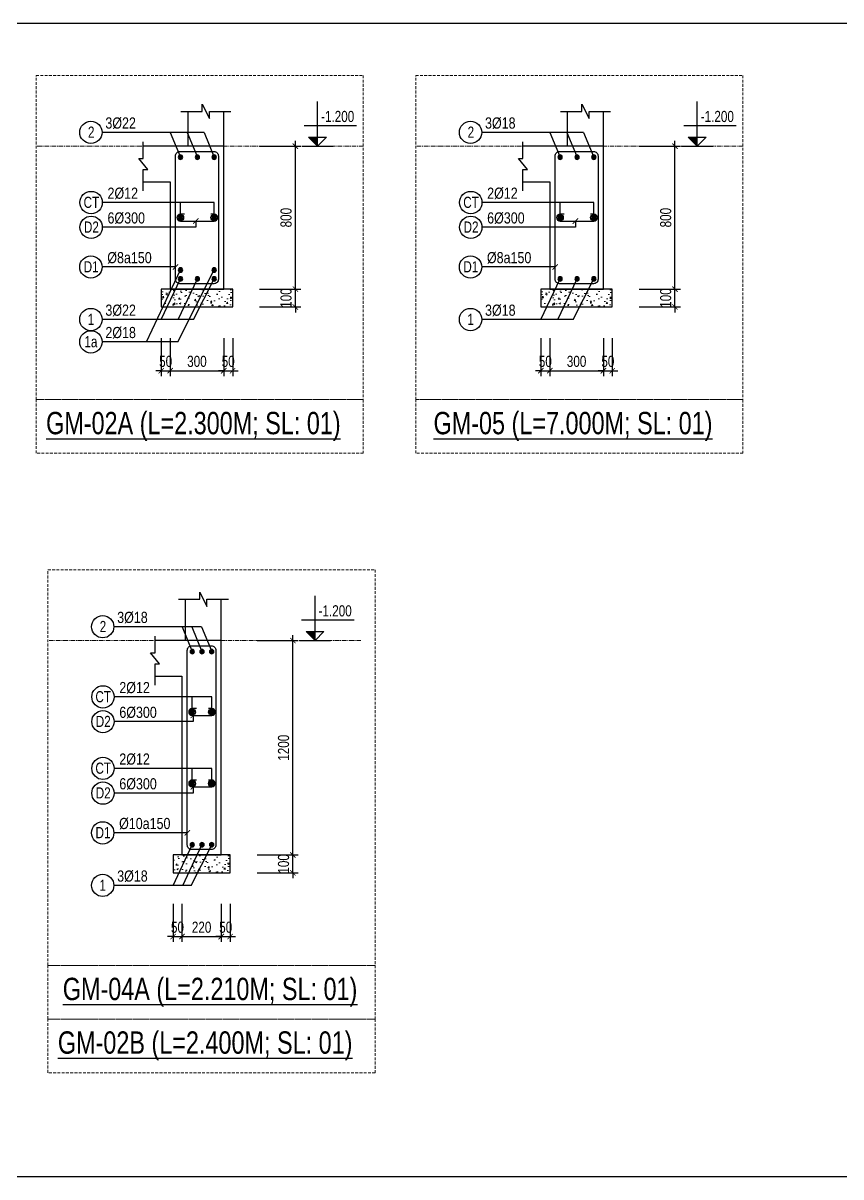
# Model space of a CAD drawing. Extents: x -165145 to 691808, y -202842 to 311040.
# Drawn here: x 308742 to 313319, y 62514 to 68972 of the extents above; entities that cross this region are included whole.
import ezdxf
from ezdxf.enums import TextEntityAlignment as Align

# ---------------------------------------------------------------- set-up
doc = ezdxf.new("R2010")
doc.units = 0
doc.header["$LTSCALE"] = 10
doc.header["$MEASUREMENT"] = 0
doc.linetypes.add('CENTER', pattern=[2, 1.25, -0.25, 0.25, -0.25])
doc.linetypes.add('HIDDEN', pattern=[2.3807, 1.587, -0.7937])
doc.layers.get('0').update_dxf_attribs({"linetype": 'CONTINUOUS'})
doc.layers.get('Defpoints').update_dxf_attribs({"color": 5, "linetype": 'CONTINUOUS'})
for name, color, linetype in [('GE_KC_BORDER', 7, 'CONTINUOUS'), ('GE_KC_CHI', 1, 'CONTINUOUS'), ('GE_KC_SNODE', 6, 'CONTINUOUS'), ('GE_KC_STEEL', 6, 'CONTINUOUS'), ('GE_KC_TEXT_BIG', 4, 'CONTINUOUS'), ('KCS_CHI', 1, 'CONTINUOUS'), ('KCS_HATCH', 201, 'CONTINUOUS')]:
    doc.layers.add(name, color=color, linetype=linetype)
for name, color, linetype, lineweight in [('GE_KC_DIM', 1, 'CONTINUOUS', 20), ('GE_KC_HATCH', 250, 'CONTINUOUS', 20), ('GE_KC_NETKHUAT', 9, 'HIDDEN', 20), ('GE_KC_TEXT', 4, 'CONTINUOUS', 20), ('GE_KC_TRUC', 5, 'CENTER', 20)]:
    doc.layers.add(name, color=color, linetype=linetype, lineweight=lineweight)
doc.styles.add('GE_KC-Arial', font='arial.ttf', dxfattribs={"width": 0.75})
doc.styles.add('GE_KC_BIGTEXT', font='arial.ttf', dxfattribs={"width": 0.75})
doc.styles.add('GE_KC_TEXT', font='arial.ttf', dxfattribs={"width": 0.8})
doc.dimstyles.new('GE_KC_DIM25', dxfattribs={"dimscale": 25, "dimtxt": 2.5, "dimasz": 1.2, "dimexe": 1.2, "dimexo": 0, "dimgap": 0.8, "dimtad": 1, "dimdec": 0, "dimzin": 1, "dimdsep": 46, "dimtxsty": 'GE_KC-Arial', "dimblk": 'ARCHTICK', "dimcen": 1.2, "dimdle": 1.2, "dimclrd": 1, "dimclre": 1, "dimclrt": 4, "dimadec": 0, "dimazin": 0, "dimtfac": 1, "dimtdec": 0, "dimtix": 1, "dimtmove": 2, "dimatfit": 3, "dimfxl": 0.15, "dimtvp": 0.833333, "dimtolj": 1, "dimtzin": 0, "dimarcsym": 0})
doc.dimstyles.new('GE_KC_DIM30', dxfattribs={"dimscale": 30, "dimtxt": 2, "dimasz": 1.2, "dimexe": 1.2, "dimexo": 0, "dimgap": 0.8, "dimtad": 1, "dimdec": 0, "dimzin": 1, "dimdsep": 46, "dimtxsty": 'GE_KC-Arial', "dimblk": 'ARCHTICK', "dimcen": 1.2, "dimdle": 1.2, "dimclrd": 1, "dimclre": 1, "dimclrt": 4, "dimadec": 0, "dimazin": 0, "dimtfac": 1, "dimtdec": 0, "dimtix": 1, "dimtmove": 2, "dimatfit": 3, "dimfxl": 0.15, "dimtvp": 0.833333, "dimtolj": 1, "dimtzin": 0, "dimarcsym": 0})

# ---------------------------------------------------------------- blocks, each defined once
blk = doc.blocks.new('_ArchTick')
at = {"color": 0, "linetype": 'ByBlock', "const_width": 0.15}
blk.add_lwpolyline([(-0.5, -0.5), (0.5, 0.5)], dxfattribs=at)
blk = doc.blocks.new('*D1780')
at = {"layer": 'Defpoints', "color": 0, "transparency": 16777216}
for p in [(309631, 64042.3), (309851, 64042.3), (309851, 63859.5)]:
    blk.add_point(p, dxfattribs=at)
at = {"layer": 'GE_KC_DIM', "color": 1, "lineweight": -2, "transparency": 16777216}
for p, q in [((309631, 64042.3), (309631, 63829.5)), ((309851, 64042.3), (309851, 63829.5)), ((309601, 63859.5), (309881, 63859.5))]:
    blk.add_line(p, q, dxfattribs=at)
at = {"layer": 'GE_KC_DIM', "color": 1, "lineweight": -2, "transparency": 16777216, "xscale": 30, "yscale": 30, "zscale": 30, "rotation": 180}
blk.add_blockref('_ArchTick', (309631, 63859.5), dxfattribs=at)
at = {"layer": 'GE_KC_DIM', "color": 1, "lineweight": -2, "transparency": 16777216, "xscale": 30, "yscale": 30, "zscale": 30}
blk.add_blockref('_ArchTick', (309851, 63859.5), dxfattribs=at)
at = {"layer": 'GE_KC_DIM', "color": 4, "transparency": 16777216, "insert": (309741, 63911.4), "char_height": 62.5, "attachment_point": 5, "style": 'GE_KC-Arial'}
blk.add_mtext('\\A1;220', dxfattribs=at)
blk = doc.blocks.new('*D1781')
at = {"layer": 'Defpoints', "color": 0, "transparency": 16777216}
for p in [(310051.7, 64316.2), (310251.7, 64316.2), (310051.7, 64216.2)]:
    blk.add_point(p, dxfattribs=at)
at = {"layer": 'GE_KC_DIM', "color": 1, "lineweight": -2, "transparency": 16777216}
for p, q in [((310251.7, 64316.2), (310251.7, 64346.2)), ((310051.7, 64316.2), (310281.7, 64316.2)), ((310251.7, 64216.2), (310251.7, 64316.2)), ((310051.7, 64216.2), (310281.7, 64216.2)), ((310251.7, 64216.2), (310251.7, 64186.2))]:
    blk.add_line(p, q, dxfattribs=at)
at = {"layer": 'GE_KC_DIM', "color": 1, "lineweight": -2, "transparency": 16777216, "xscale": 30, "yscale": 30, "zscale": 30}
for p, rotation in [((310251.7, 64316.2), 270), ((310251.7, 64216.2), 90)]:
    blk.add_blockref('_ArchTick', p, dxfattribs=dict(at, rotation=rotation))
at = {"layer": 'GE_KC_DIM', "color": 4, "transparency": 16777216, "insert": (310199.8, 64266.2), "char_height": 62.5, "attachment_point": 5, "rotation": 90, "style": 'GE_KC-Arial'}
blk.add_mtext('\\A1;100', dxfattribs=at)
blk = doc.blocks.new('*D1782')
at = {"layer": 'Defpoints', "color": 0, "transparency": 16777216}
for p in [(310051.7, 65516.2), (310251.7, 65516.2), (310051.7, 64316.2)]:
    blk.add_point(p, dxfattribs=at)
at = {"layer": 'GE_KC_DIM', "color": 1, "lineweight": -2, "transparency": 16777216}
for p, q in [((310251.7, 64286.2), (310251.7, 65546.2)), ((310051.7, 65516.2), (310281.7, 65516.2)), ((310051.7, 64316.2), (310281.7, 64316.2))]:
    blk.add_line(p, q, dxfattribs=at)
at = {"layer": 'GE_KC_DIM', "color": 1, "lineweight": -2, "transparency": 16777216, "xscale": 30, "yscale": 30, "zscale": 30}
for p, rotation in [((310251.7, 65516.2), 90), ((310251.7, 64316.2), 270)]:
    blk.add_blockref('_ArchTick', p, dxfattribs=dict(at, rotation=rotation))
at = {"layer": 'GE_KC_DIM', "color": 4, "transparency": 16777216, "insert": (310199.8, 64916.2), "char_height": 62.5, "attachment_point": 5, "rotation": 90, "style": 'GE_KC-Arial'}
blk.add_mtext('\\A1;1200', dxfattribs=at)
blk = doc.blocks.new('COS_CD')
at = {"layer": 'KCS_HATCH'}
blk.add_hatch(color=256, dxfattribs=at).paths.add_polyline_path([(37.5, 50), (87.5, 0), (87.5, 50)])
at = {"layer": 'KCS_CHI'}
for p, q in [((0, 0), (175, 0)), ((37.5, 50), (137.5, 50)), ((87.5, 0), (37.5, 50)), ((87.5, 0), (87.5, 50)), ((87.5, 0), (137.5, 50))]:
    blk.add_line(p, q, dxfattribs=at)
blk = doc.blocks.new('*D1783')
at = {"layer": 'Defpoints', "color": 0, "transparency": 16777216}
for p in [(309851, 64042.3), (309901, 64042.3), (309901, 63859.5)]:
    blk.add_point(p, dxfattribs=at)
at = {"layer": 'GE_KC_DIM', "color": 1, "lineweight": -2, "transparency": 16777216}
for p, q in [((309851, 64042.3), (309851, 63829.5)), ((309901, 64042.3), (309901, 63829.5)), ((309851, 63859.5), (309821, 63859.5)), ((309851, 63859.5), (309901, 63859.5)), ((309901, 63859.5), (309931, 63859.5))]:
    blk.add_line(p, q, dxfattribs=at)
at = {"layer": 'GE_KC_DIM', "color": 1, "lineweight": -2, "transparency": 16777216, "xscale": 30, "yscale": 30, "zscale": 30}
blk.add_blockref('_ArchTick', (309851, 63859.5), dxfattribs=at)
at = {"layer": 'GE_KC_DIM', "color": 1, "lineweight": -2, "transparency": 16777216, "xscale": 30, "yscale": 30, "zscale": 30, "rotation": 180}
blk.add_blockref('_ArchTick', (309901, 63859.5), dxfattribs=at)
at = {"layer": 'GE_KC_DIM', "color": 4, "transparency": 16777216, "insert": (309876, 63911.4), "char_height": 62.5, "attachment_point": 5, "style": 'GE_KC-Arial'}
blk.add_mtext('\\A1;50', dxfattribs=at)
blk = doc.blocks.new('*D1784')
at = {"layer": 'Defpoints', "color": 0, "transparency": 16777216}
for p in [(309581, 64042.3), (309631, 64042.3), (309631, 63859.5)]:
    blk.add_point(p, dxfattribs=at)
at = {"layer": 'GE_KC_DIM', "color": 1, "lineweight": -2, "transparency": 16777216}
for p, q in [((309581, 64042.3), (309581, 63829.5)), ((309631, 64042.3), (309631, 63829.5)), ((309581, 63859.5), (309551, 63859.5)), ((309581, 63859.5), (309631, 63859.5)), ((309631, 63859.5), (309661, 63859.5))]:
    blk.add_line(p, q, dxfattribs=at)
at = {"layer": 'GE_KC_DIM', "color": 1, "lineweight": -2, "transparency": 16777216, "xscale": 30, "yscale": 30, "zscale": 30}
blk.add_blockref('_ArchTick', (309581, 63859.5), dxfattribs=at)
at = {"layer": 'GE_KC_DIM', "color": 1, "lineweight": -2, "transparency": 16777216, "xscale": 30, "yscale": 30, "zscale": 30, "rotation": 180}
blk.add_blockref('_ArchTick', (309631, 63859.5), dxfattribs=at)
at = {"layer": 'GE_KC_DIM', "color": 4, "transparency": 16777216, "insert": (309606, 63911.4), "char_height": 62.5, "attachment_point": 5, "style": 'GE_KC-Arial'}
blk.add_mtext('\\A1;50', dxfattribs=at)
blk = doc.blocks.new('GE_KC_SNODE_ L1')
at = {"layer": 'GE_KC_SNODE'}
blk.add_hatch(color=0, dxfattribs=at).paths.add_polyline_path([(12.5, 0, 1), (-12.5, 0, 1)])
at = {"layer": 'GE_KC_SNODE', "color": 0}
blk.add_circle((0, 0), 12.5, dxfattribs=at)
blk = doc.blocks.new('*D1787')
at = {"layer": 'Defpoints', "color": 0, "transparency": 16777216}
for p in [(309564.9, 67209.1), (309864.9, 67209.1), (309864.9, 67026.3)]:
    blk.add_point(p, dxfattribs=at)
at = {"layer": 'GE_KC_DIM', "color": 1, "lineweight": -2, "transparency": 16777216}
for p, q in [((309564.9, 67209.1), (309564.9, 66996.3)), ((309864.9, 67209.1), (309864.9, 66996.3)), ((309534.9, 67026.3), (309894.9, 67026.3))]:
    blk.add_line(p, q, dxfattribs=at)
at = {"layer": 'GE_KC_DIM', "color": 1, "lineweight": -2, "transparency": 16777216, "xscale": 30, "yscale": 30, "zscale": 30, "rotation": 180}
blk.add_blockref('_ArchTick', (309564.9, 67026.3), dxfattribs=at)
at = {"layer": 'GE_KC_DIM', "color": 1, "lineweight": -2, "transparency": 16777216, "xscale": 30, "yscale": 30, "zscale": 30}
blk.add_blockref('_ArchTick', (309864.9, 67026.3), dxfattribs=at)
at = {"layer": 'GE_KC_DIM', "color": 4, "transparency": 16777216, "insert": (309714.9, 67078.2), "char_height": 62.5, "attachment_point": 5, "style": 'GE_KC-Arial'}
blk.add_mtext('\\A1;300', dxfattribs=at)
blk = doc.blocks.new('*D1788')
at = {"layer": 'Defpoints', "color": 0, "transparency": 16777216}
for p in [(310065.7, 67483), (310265.7, 67483), (310065.7, 67383)]:
    blk.add_point(p, dxfattribs=at)
at = {"layer": 'GE_KC_DIM', "color": 1, "lineweight": -2, "transparency": 16777216}
for p, q in [((310065.7, 67483), (310295.7, 67483)), ((310265.7, 67483), (310265.7, 67513)), ((310265.7, 67383), (310265.7, 67483)), ((310065.7, 67383), (310295.7, 67383)), ((310265.7, 67383), (310265.7, 67353))]:
    blk.add_line(p, q, dxfattribs=at)
at = {"layer": 'GE_KC_DIM', "color": 1, "lineweight": -2, "transparency": 16777216, "xscale": 30, "yscale": 30, "zscale": 30}
for p, rotation in [((310265.7, 67483), 270), ((310265.7, 67383), 90)]:
    blk.add_blockref('_ArchTick', p, dxfattribs=dict(at, rotation=rotation))
at = {"layer": 'GE_KC_DIM', "color": 4, "transparency": 16777216, "insert": (310213.8, 67433), "char_height": 62.5, "attachment_point": 5, "rotation": 90, "style": 'GE_KC-Arial'}
blk.add_mtext('\\A1;100', dxfattribs=at)
blk = doc.blocks.new('*D1789')
at = {"layer": 'Defpoints', "color": 0, "transparency": 16777216}
for p in [(310065.7, 68283), (310265.7, 68283), (310065.7, 67483)]:
    blk.add_point(p, dxfattribs=at)
at = {"layer": 'GE_KC_DIM', "color": 1, "lineweight": -2, "transparency": 16777216}
for p, q in [((310065.7, 68283), (310295.7, 68283)), ((310265.7, 67453), (310265.7, 68313)), ((310065.7, 67483), (310295.7, 67483))]:
    blk.add_line(p, q, dxfattribs=at)
at = {"layer": 'GE_KC_DIM', "color": 1, "lineweight": -2, "transparency": 16777216, "xscale": 30, "yscale": 30, "zscale": 30}
for p, rotation in [((310265.7, 68283), 90), ((310265.7, 67483), 270)]:
    blk.add_blockref('_ArchTick', p, dxfattribs=dict(at, rotation=rotation))
at = {"layer": 'GE_KC_DIM', "color": 4, "transparency": 16777216, "insert": (310213.8, 67883), "char_height": 62.5, "attachment_point": 5, "rotation": 90, "style": 'GE_KC-Arial'}
blk.add_mtext('\\A1;800', dxfattribs=at)
blk = doc.blocks.new('*D1790')
at = {"layer": 'Defpoints', "color": 0, "transparency": 16777216}
for p in [(309864.9, 67209.1), (309914.9, 67209.1), (309914.9, 67026.3)]:
    blk.add_point(p, dxfattribs=at)
at = {"layer": 'GE_KC_DIM', "color": 1, "lineweight": -2, "transparency": 16777216}
for p, q in [((309864.9, 67209.1), (309864.9, 66996.3)), ((309914.9, 67209.1), (309914.9, 66996.3)), ((309864.9, 67026.3), (309834.9, 67026.3)), ((309864.9, 67026.3), (309914.9, 67026.3)), ((309914.9, 67026.3), (309944.9, 67026.3))]:
    blk.add_line(p, q, dxfattribs=at)
at = {"layer": 'GE_KC_DIM', "color": 1, "lineweight": -2, "transparency": 16777216, "xscale": 30, "yscale": 30, "zscale": 30}
blk.add_blockref('_ArchTick', (309864.9, 67026.3), dxfattribs=at)
at = {"layer": 'GE_KC_DIM', "color": 1, "lineweight": -2, "transparency": 16777216, "xscale": 30, "yscale": 30, "zscale": 30, "rotation": 180}
blk.add_blockref('_ArchTick', (309914.9, 67026.3), dxfattribs=at)
at = {"layer": 'GE_KC_DIM', "color": 4, "transparency": 16777216, "insert": (309889.9, 67078.2), "char_height": 62.5, "attachment_point": 5, "style": 'GE_KC-Arial'}
blk.add_mtext('\\A1;50', dxfattribs=at)
blk = doc.blocks.new('*D1791')
at = {"layer": 'Defpoints', "color": 0, "transparency": 16777216}
for p in [(309514.9, 67209.1), (309564.9, 67209.1), (309564.9, 67026.3)]:
    blk.add_point(p, dxfattribs=at)
at = {"layer": 'GE_KC_DIM', "color": 1, "lineweight": -2, "transparency": 16777216}
for p, q in [((309514.9, 67209.1), (309514.9, 66996.3)), ((309564.9, 67209.1), (309564.9, 66996.3)), ((309514.9, 67026.3), (309484.9, 67026.3)), ((309514.9, 67026.3), (309564.9, 67026.3)), ((309564.9, 67026.3), (309594.9, 67026.3))]:
    blk.add_line(p, q, dxfattribs=at)
at = {"layer": 'GE_KC_DIM', "color": 1, "lineweight": -2, "transparency": 16777216, "xscale": 30, "yscale": 30, "zscale": 30}
blk.add_blockref('_ArchTick', (309514.9, 67026.3), dxfattribs=at)
at = {"layer": 'GE_KC_DIM', "color": 1, "lineweight": -2, "transparency": 16777216, "xscale": 30, "yscale": 30, "zscale": 30, "rotation": 180}
blk.add_blockref('_ArchTick', (309564.9, 67026.3), dxfattribs=at)
at = {"layer": 'GE_KC_DIM', "color": 4, "transparency": 16777216, "insert": (309539.9, 67078.2), "char_height": 62.5, "attachment_point": 5, "style": 'GE_KC-Arial'}
blk.add_mtext('\\A1;50', dxfattribs=at)
blk = doc.blocks.new('*D1797')
at = {"layer": 'Defpoints', "color": 0, "transparency": 16777216}
for p in [(311689.6, 67209.1), (311989.6, 67209.1), (311989.6, 67026.3)]:
    blk.add_point(p, dxfattribs=at)
at = {"layer": 'GE_KC_DIM', "color": 1, "lineweight": -2, "transparency": 16777216}
for p, q in [((311689.6, 67209.1), (311689.6, 66996.3)), ((311989.6, 67209.1), (311989.6, 66996.3)), ((311659.6, 67026.3), (312019.6, 67026.3))]:
    blk.add_line(p, q, dxfattribs=at)
at = {"layer": 'GE_KC_DIM', "color": 1, "lineweight": -2, "transparency": 16777216, "xscale": 30, "yscale": 30, "zscale": 30, "rotation": 180}
blk.add_blockref('_ArchTick', (311689.6, 67026.3), dxfattribs=at)
at = {"layer": 'GE_KC_DIM', "color": 1, "lineweight": -2, "transparency": 16777216, "xscale": 30, "yscale": 30, "zscale": 30}
blk.add_blockref('_ArchTick', (311989.6, 67026.3), dxfattribs=at)
at = {"layer": 'GE_KC_DIM', "color": 4, "transparency": 16777216, "insert": (311839.6, 67078.2), "char_height": 62.5, "attachment_point": 5, "style": 'GE_KC-Arial'}
blk.add_mtext('\\A1;300', dxfattribs=at)
blk = doc.blocks.new('*D1798')
at = {"layer": 'Defpoints', "color": 0, "transparency": 16777216}
for p in [(312190.3, 67483), (312390.3, 67483), (312190.3, 67383)]:
    blk.add_point(p, dxfattribs=at)
at = {"layer": 'GE_KC_DIM', "color": 1, "lineweight": -2, "transparency": 16777216}
for p, q in [((312190.3, 67483), (312420.3, 67483)), ((312390.3, 67483), (312390.3, 67513)), ((312390.3, 67383), (312390.3, 67483)), ((312190.3, 67383), (312420.3, 67383)), ((312390.3, 67383), (312390.3, 67353))]:
    blk.add_line(p, q, dxfattribs=at)
at = {"layer": 'GE_KC_DIM', "color": 1, "lineweight": -2, "transparency": 16777216, "xscale": 30, "yscale": 30, "zscale": 30}
for p, rotation in [((312390.3, 67483), 270), ((312390.3, 67383), 90)]:
    blk.add_blockref('_ArchTick', p, dxfattribs=dict(at, rotation=rotation))
at = {"layer": 'GE_KC_DIM', "color": 4, "transparency": 16777216, "insert": (312338.4, 67433), "char_height": 62.5, "attachment_point": 5, "rotation": 90, "style": 'GE_KC-Arial'}
blk.add_mtext('\\A1;100', dxfattribs=at)
blk = doc.blocks.new('*D1799')
at = {"layer": 'Defpoints', "color": 0, "transparency": 16777216}
for p in [(312190.3, 68283), (312390.3, 68283), (312190.3, 67483)]:
    blk.add_point(p, dxfattribs=at)
at = {"layer": 'GE_KC_DIM', "color": 1, "lineweight": -2, "transparency": 16777216}
for p, q in [((312190.3, 68283), (312420.3, 68283)), ((312390.3, 67453), (312390.3, 68313)), ((312190.3, 67483), (312420.3, 67483))]:
    blk.add_line(p, q, dxfattribs=at)
at = {"layer": 'GE_KC_DIM', "color": 1, "lineweight": -2, "transparency": 16777216, "xscale": 30, "yscale": 30, "zscale": 30}
for p, rotation in [((312390.3, 68283), 90), ((312390.3, 67483), 270)]:
    blk.add_blockref('_ArchTick', p, dxfattribs=dict(at, rotation=rotation))
at = {"layer": 'GE_KC_DIM', "color": 4, "transparency": 16777216, "insert": (312338.4, 67883), "char_height": 62.5, "attachment_point": 5, "rotation": 90, "style": 'GE_KC-Arial'}
blk.add_mtext('\\A1;800', dxfattribs=at)
blk = doc.blocks.new('*D1800')
at = {"layer": 'Defpoints', "color": 0, "transparency": 16777216}
for p in [(311989.6, 67209.1), (312039.6, 67209.1), (312039.6, 67026.3)]:
    blk.add_point(p, dxfattribs=at)
at = {"layer": 'GE_KC_DIM', "color": 1, "lineweight": -2, "transparency": 16777216}
for p, q in [((311989.6, 67209.1), (311989.6, 66996.3)), ((312039.6, 67209.1), (312039.6, 66996.3)), ((311989.6, 67026.3), (311959.6, 67026.3)), ((311989.6, 67026.3), (312039.6, 67026.3)), ((312039.6, 67026.3), (312069.6, 67026.3))]:
    blk.add_line(p, q, dxfattribs=at)
at = {"layer": 'GE_KC_DIM', "color": 1, "lineweight": -2, "transparency": 16777216, "xscale": 30, "yscale": 30, "zscale": 30}
blk.add_blockref('_ArchTick', (311989.6, 67026.3), dxfattribs=at)
at = {"layer": 'GE_KC_DIM', "color": 1, "lineweight": -2, "transparency": 16777216, "xscale": 30, "yscale": 30, "zscale": 30, "rotation": 180}
blk.add_blockref('_ArchTick', (312039.6, 67026.3), dxfattribs=at)
at = {"layer": 'GE_KC_DIM', "color": 4, "transparency": 16777216, "insert": (312014.6, 67078.2), "char_height": 62.5, "attachment_point": 5, "style": 'GE_KC-Arial'}
blk.add_mtext('\\A1;50', dxfattribs=at)
blk = doc.blocks.new('*D1801')
at = {"layer": 'Defpoints', "color": 0, "transparency": 16777216}
for p in [(311639.6, 67209.1), (311689.6, 67209.1), (311689.6, 67026.3)]:
    blk.add_point(p, dxfattribs=at)
at = {"layer": 'GE_KC_DIM', "color": 1, "lineweight": -2, "transparency": 16777216}
for p, q in [((311639.6, 67209.1), (311639.6, 66996.3)), ((311689.6, 67209.1), (311689.6, 66996.3)), ((311639.6, 67026.3), (311609.6, 67026.3)), ((311639.6, 67026.3), (311689.6, 67026.3)), ((311689.6, 67026.3), (311719.6, 67026.3))]:
    blk.add_line(p, q, dxfattribs=at)
at = {"layer": 'GE_KC_DIM', "color": 1, "lineweight": -2, "transparency": 16777216, "xscale": 30, "yscale": 30, "zscale": 30}
blk.add_blockref('_ArchTick', (311639.6, 67026.3), dxfattribs=at)
at = {"layer": 'GE_KC_DIM', "color": 1, "lineweight": -2, "transparency": 16777216, "xscale": 30, "yscale": 30, "zscale": 30, "rotation": 180}
blk.add_blockref('_ArchTick', (311689.6, 67026.3), dxfattribs=at)
at = {"layer": 'GE_KC_DIM', "color": 4, "transparency": 16777216, "insert": (311664.6, 67078.2), "char_height": 62.5, "attachment_point": 5, "style": 'GE_KC-Arial'}
blk.add_mtext('\\A1;50', dxfattribs=at)

msp = doc.modelspace()

# ---------------------------------------------------------------- hatches: boundary and pattern name
at = {"layer": 'GE_KC_HATCH'}
h = msp.add_hatch(dxfattribs=at)
h.set_pattern_fill('AR-CONC', color=256, scale=12.5)
h.set_pattern_definition([(50, (309564.93, 68633), (89.6575, -7.844), [9.375, -103.125]), (355, (309564.93, 68633), (-17.344, 94.024), [7.5, -82.5]), (100.4514, (309572.4, 68632.35), (72.3136, 86.18), [7.9675, -87.643]), (46.184, (309564.93, 68658), (133.405, -20.69), [14.062, -154.687]), (96.636, (309576.04, 68656.28), (116.833, 121.765), [11.951, -131.464]), (351.184, (309564.93, 68658), (116.833, 121.765), [11.25, -123.75]), (21, (309577.43, 68651.75), (74.6134, -50.3274), [9.375, -103.125]), (326, (309577.43, 68651.75), (30.4144, 90.644), [7.5, -82.5]), (71.4514, (309583.64, 68647.56), (105.028, 40.3164), [7.9675, -87.643]), (37.5, (309564.926, 68633.002), (1.52, 41.6117), [0, -81.5, 0, -83.75, 0, -82.8125]), (7.5, (309564.926, 68633.002), (32.8837, 49.3015), [0, -47.75, 0, -79.625, 0, -31.5625]), (327.5, (309537.05, 68633.002), (66.7278, -2.8194), [0, -31.25, 0, -97.5, 0, -129.375]), (317.5, (309524.55, 68633), (72.8983, 12.513), [0, -40.625, 0, -64.75, 0, -91.875])])
h.paths.add_polyline_path([(309914.92635, 67383.00233), (309914.92635, 67483.00233), (309514.92635, 67483.00233), (309514.92635, 67383.00233)])
h = msp.add_hatch(dxfattribs=at)
h.set_pattern_fill('AR-CONC', color=256, scale=12.5)
h.set_pattern_definition([(50, (311689.6, 68633), (89.6575, -7.844), [9.375, -103.125]), (355, (311689.6, 68633), (-17.344, 94.024), [7.5, -82.5]), (100.4514, (311697.07, 68632.35), (72.3136, 86.18), [7.9675, -87.643]), (46.184, (311689.6, 68658), (133.405, -20.69), [14.062, -154.687]), (96.636, (311700.71, 68656.28), (116.833, 121.765), [11.951, -131.464]), (351.184, (311689.6, 68658), (116.833, 121.765), [11.25, -123.75]), (21, (311702.1, 68651.75), (74.6134, -50.3274), [9.375, -103.125]), (326, (311702.1, 68651.75), (30.4144, 90.644), [7.5, -82.5]), (71.4514, (311708.315, 68647.56), (105.028, 40.3164), [7.9675, -87.643]), (37.5, (311689.597, 68633.002), (1.52, 41.6117), [0, -81.5, 0, -83.75, 0, -82.8125]), (7.5, (311689.597, 68633.002), (32.8837, 49.3015), [0, -47.75, 0, -79.625, 0, -31.5625]), (327.5, (311661.722, 68633.002), (66.7278, -2.8194), [0, -31.25, 0, -97.5, 0, -129.375]), (317.5, (311649.22, 68633), (72.8983, 12.513), [0, -40.625, 0, -64.75, 0, -91.875])])
h.paths.add_polyline_path([(312039.59683, 67383.00233), (312039.59683, 67483.00233), (311639.59683, 67483.00233), (311639.59683, 67383.00233)])
h = msp.add_hatch(dxfattribs=at)
h.set_pattern_fill('AR-CONC', color=256, scale=12.5)
h.set_pattern_definition([(50, (309550.98, 65466.24), (89.6575, -7.844), [9.375, -103.125]), (355, (309550.98, 65466.24), (-17.344, 94.024), [7.5, -82.5]), (100.4514, (309558.45, 65465.59), (72.3136, 86.18), [7.9675, -87.643]), (46.184, (309550.98, 65491.24), (133.405, -20.69), [14.062, -154.687]), (96.636, (309562.09, 65489.52), (116.833, 121.765), [11.951, -131.464]), (351.184, (309550.98, 65491.24), (116.833, 121.765), [11.25, -123.75]), (21, (309563.48, 65484.99), (74.6134, -50.3274), [9.375, -103.125]), (326, (309563.48, 65484.99), (30.4144, 90.644), [7.5, -82.5]), (71.4514, (309569.69, 65480.8), (105.028, 40.3164), [7.9675, -87.643]), (37.5, (309550.976, 65466.243), (1.52, 41.6117), [0, -81.5, 0, -83.75, 0, -82.8125]), (7.5, (309550.976, 65466.243), (32.8837, 49.3015), [0, -47.75, 0, -79.625, 0, -31.5625]), (327.5, (309523.1, 65466.243), (66.7278, -2.8194), [0, -31.25, 0, -97.5, 0, -129.375]), (317.5, (309510.6, 65466.24), (72.8983, 12.513), [0, -40.625, 0, -64.75, 0, -91.875])])
h.paths.add_polyline_path([(309900.97636, 64216.24285), (309900.97636, 64316.24285), (309580.97636, 64316.24285), (309580.97636, 64216.24285)])

# ---------------------------------------------------------------- linework, layer by layer
at = {"layer": 'Defpoints'}
msp.add_lwpolyline([(306104.62104, 68971.82784), (313867.12104, 68971.82784), (313867.12104, 62514.32784), (306104.62104, 62514.32784)], close=True, dxfattribs=at)
at = {"layer": 'GE_KC_BORDER', "color": 1}
for p, q in [((309664.92635, 68283.00233), (309664.92635, 68477.60924)), ((309864.92635, 68283.00233), (309864.92635, 68477.60924)), ((311789.59683, 68283.00233), (311789.59683, 68477.60924)), ((311989.59683, 68283.00233), (311989.59683, 68477.60924)), ((309650.97636, 65516.24285), (309650.97636, 65747.39069)), ((309850.97636, 65516.24285), (309850.97636, 65747.39069))]:
    msp.add_line(p, q, dxfattribs=at)
at = {"layer": 'GE_KC_BORDER'}
for p, q in [((309564.92635, 68283.00233), (309414.92635, 68283.00233)), ((311689.59683, 68283.00233), (311539.59683, 68283.00233)), ((309630.97636, 65516.24285), (309480.97636, 65516.24285))]:
    msp.add_line(p, q, dxfattribs=at)
at = {"layer": 'GE_KC_BORDER', "color": 1}
for points in [[(309624.92635, 68477.60924), (309744.92635, 68477.60924), (309744.92635, 68517.60924), (309784.92635, 68437.60924), (309784.92635, 68477.60924), (309904.92635, 68477.60924)], [(311749.59683, 68477.60924), (311869.59683, 68477.60924), (311869.59683, 68517.60924), (311909.59683, 68437.60924), (311909.59683, 68477.60924), (312029.59683, 68477.60924)], [(309414.92635, 68033.00233), (309414.92635, 68151.75233), (309439.92635, 68151.75233), (309389.92635, 68214.25233), (309414.92635, 68214.25233), (309414.92635, 68308.00233)], [(311539.59683, 68033.00233), (311539.59683, 68151.75233), (311564.59683, 68151.75233), (311514.59683, 68214.25233), (311539.59683, 68214.25233), (311539.59683, 68308.00233)], [(309610.97636, 65747.39069), (309730.97636, 65747.39069), (309730.97636, 65787.39069), (309770.97636, 65707.39069), (309770.97636, 65747.39069), (309890.97636, 65747.39069)], [(309480.97636, 65266.24285), (309480.97636, 65384.99285), (309505.97636, 65384.99285), (309455.97636, 65447.49285), (309480.97636, 65447.49285), (309480.97636, 65541.24285)]]:
    msp.add_lwpolyline(points, dxfattribs=at)
at = {"layer": 'GE_KC_BORDER'}
for points in [[(309414.92635, 68083.00233), (309564.92635, 68083.00233), (309564.92635, 67483.00233), (309864.92635, 67483.00233), (309864.92635, 68283.00233)], [(309864.92635, 68283.00233), (309864.92635, 68283.00233), (309564.92635, 68283.00233)], [(311539.59683, 68083.00233), (311689.59683, 68083.00233), (311689.59683, 67483.00233), (311989.59683, 67483.00233), (311989.59683, 68283.00233)], [(311989.59683, 68283.00233), (311989.59683, 68283.00233), (311689.59683, 68283.00233)], [(309480.97636, 65316.24285), (309630.97636, 65316.24285), (309630.97636, 64316.24285), (309850.97636, 64316.24285), (309850.97636, 65516.24285)], [(309850.97636, 65516.24285), (309850.97636, 65516.24285), (309630.97636, 65516.24285)]]:
    msp.add_lwpolyline(points, dxfattribs=at)
for points in [[(309514.92635, 67383.00233), (309914.92635, 67383.00233), (309914.92635, 67483.00233), (309514.92635, 67483.00233)], [(311639.59683, 67383.00233), (312039.59683, 67383.00233), (312039.59683, 67483.00233), (311639.59683, 67483.00233)], [(309580.97636, 64216.24285), (309900.97636, 64216.24285), (309900.97636, 64316.24285), (309580.97636, 64316.24285)]]:
    msp.add_lwpolyline(points, close=True, dxfattribs=at)
at = {"layer": 'GE_KC_CHI'}
for p, q in [((310389.75628, 68283.00233), (310389.75628, 68533.00233)), ((312514.42677, 68283.00233), (312514.42677, 68533.00233)), ((310314.75628, 68398.00233), (310608.71025, 68398.00233)), ((312439.42677, 68398.00233), (312733.38074, 68398.00233)), ((309594.92635, 67606.75609), (309184.07669, 67606.75609)), ((311719.59683, 67606.75609), (311308.74718, 67606.75609)), ((310375.8063, 65516.24285), (310375.8063, 65766.24285)), ((310300.8063, 65631.24285), (310594.76027, 65631.24285)), ((309660.97636, 64439.99661), (309250.12671, 64439.99661))]:
    msp.add_line(p, q, dxfattribs=at)
at = {"layer": 'GE_KC_CHI', "linetype": 'Continuous'}
for p, q in [((309754.52089, 68360.29056), (309184.07669, 68360.29056)), ((309565.67714, 68360.29056), (309622.62149, 68221.1095)), ((309660.67714, 68360.29056), (309717.62149, 68221.1095)), ((309754.52089, 68360.29056), (309811.46524, 68221.1095)), ((311879.19138, 68360.29056), (311308.74718, 68360.29056)), ((311690.34763, 68360.29056), (311747.29198, 68221.1095)), ((311785.34763, 68360.29056), (311842.29198, 68221.1095)), ((311879.19138, 68360.29056), (311936.13573, 68221.1095)), ((309432.41125, 67187.71964), (309622.62149, 67590.10371)), ((309607.46585, 67187.71964), (309811.46524, 67590.10371)), ((309515.13518, 67312.71964), (309622.62149, 67540.10371)), ((309610.13518, 67312.71964), (309717.62149, 67540.10371)), ((309696.18679, 67312.71964), (309811.46524, 67540.10371)), ((311639.80567, 67312.71964), (311747.29198, 67540.10371)), ((311734.80567, 67312.71964), (311842.29198, 67540.10371)), ((311820.85728, 67312.71964), (311936.13573, 67540.10371)), ((309696.18679, 67312.71964), (309184.07669, 67312.71964)), ((311820.85728, 67312.71964), (311308.74718, 67312.71964)), ((309607.46585, 67187.71964), (309184.07669, 67187.71964)), ((309740.57091, 65593.53108), (309250.12671, 65593.53108)), ((309631.72716, 65593.53108), (309688.67151, 65454.35002)), ((309686.14904, 65593.53108), (309743.09339, 65454.35002)), ((309740.57091, 65593.53108), (309797.51526, 65454.35002)), ((309581.1852, 64145.96016), (309688.67151, 64373.34423)), ((309635.60707, 64145.96016), (309743.09339, 64373.34423)), ((309682.23681, 64145.96016), (309797.51526, 64373.34423)), ((309682.23681, 64145.96016), (309250.12671, 64145.96016))]:
    msp.add_line(p, q, dxfattribs=at)
for points in [[(309708.4744, 67863.71924), (309708.4744, 67829.02594), (309186.03575, 67829.02594)], [(311833.14489, 67863.71924), (311833.14489, 67829.02594), (311310.70624, 67829.02594)], [(309694.52442, 65096.95976), (309694.52442, 65062.26646), (309252.08577, 65062.26646)], [(309694.52442, 64696.95976), (309694.52442, 64662.26646), (309252.08577, 64662.26646)]]:
    msp.add_lwpolyline(points, dxfattribs=at)
for centre in [(309121.57669, 68360.29056), (311246.24718, 68360.29056), (309122.83847, 67967.48137), (311247.50895, 67967.48137), (309122.83847, 67829.02594), (311247.50895, 67829.02594), (309121.57669, 67606.75609), (311246.24718, 67606.75609), (309121.57669, 67312.71964), (311246.24718, 67312.71964), (309121.57669, 67187.71964), (309187.62671, 65593.53108), (309188.88848, 65200.72189), (309188.88848, 65062.26646), (309188.88848, 64800.72189), (309188.88848, 64662.26646), (309187.62671, 64439.99661), (309187.62671, 64145.96016)]:
    msp.add_circle(centre, 62.5, dxfattribs=at)
at = {"layer": 'GE_KC_NETKHUAT'}
for points in [[(308815.16366, 68678.70315), (310646.04518, 68678.70315), (310646.04518, 66864.41209), (308815.16366, 66864.41209)], [(310939.83415, 68678.70315), (312770.71566, 68678.70315), (312770.71566, 66864.41209), (310939.83415, 66864.41209)], [(308815.16366, 66864.41209), (310646.04518, 66864.41209), (310646.04518, 66564.41209), (308815.16366, 66564.41209)], [(310939.83415, 66864.41209), (312770.71566, 66864.41209), (312770.71566, 66564.41209), (310939.83415, 66564.41209)], [(308881.21368, 65911.94367), (310712.09519, 65911.94367), (310712.09519, 63697.65261), (308881.21368, 63697.65261)], [(308881.21368, 63697.65261), (310712.09519, 63697.65261), (310712.09519, 63397.65261), (308881.21368, 63397.65261)], [(308881.21368, 63397.65261), (310712.09519, 63397.65261), (310712.09519, 63097.65261), (308881.21368, 63097.65261)]]:
    msp.add_lwpolyline(points, close=True, dxfattribs=at)
at = {"layer": 'GE_KC_STEEL'}
for points in [[(309834.92635, 67538.00233, -0.4142135624), (309809.92635, 67513.00233), (309619.92635, 67513.00233, -0.4142135624), (309594.92635, 67538.00233), (309594.92635, 68228.00233, -0.4142135624), (309619.92635, 68253.00233), (309809.92635, 68253.00233, -0.4142135624), (309834.92635, 68228.00233)], [(311959.59683, 67538.00233, -0.4142135624), (311934.59683, 67513.00233), (311744.59683, 67513.00233, -0.4142135624), (311719.59683, 67538.00233), (311719.59683, 68228.00233, -0.4142135624), (311744.59683, 68253.00233), (311934.59683, 68253.00233, -0.4142135624), (311959.59683, 68228.00233)], [(309820.97636, 64371.24285, -0.4142135624), (309795.97636, 64346.24285), (309685.97636, 64346.24285, -0.4142135624), (309660.97636, 64371.24285), (309660.97636, 65461.24285, -0.4142135624), (309685.97636, 65486.24285), (309795.97636, 65486.24285, -0.4142135624), (309820.97636, 65461.24285)]]:
    msp.add_lwpolyline(points, format="xyb", close=True, dxfattribs=at)
for points in [[(309645.75278, 67902.28542), (309622.62149, 67902.28542, 1), (309622.62149, 67863.71924), (309811.46524, 67863.71924, 1), (309811.46524, 67902.28542), (309793.05644, 67902.28542)], [(311770.42327, 67902.28542), (311747.29198, 67902.28542, 1), (311747.29198, 67863.71924), (311936.13573, 67863.71924, 1), (311936.13573, 67902.28542), (311917.72692, 67902.28542)], [(309711.8028, 65135.52593), (309688.67151, 65135.52593, 1), (309688.67151, 65096.95976), (309797.51526, 65096.95976, 1), (309797.51526, 65135.52593), (309779.10645, 65135.52593)], [(309711.8028, 64735.52593), (309688.67151, 64735.52593, 1), (309688.67151, 64696.95976), (309797.51526, 64696.95976, 1), (309797.51526, 64735.52593), (309779.10645, 64735.52593)]]:
    msp.add_lwpolyline(points, format="xyb", dxfattribs=at)
at = {"layer": 'GE_KC_TRUC', "ltscale": 2}
for p, q in [((310646.04518, 68283.00233), (308815.16366, 68283.00233)), ((312770.71566, 68283.00233), (310939.83415, 68283.00233)), ((310632.09519, 65516.24285), (308881.21368, 65516.24285))]:
    msp.add_line(p, q, dxfattribs=at)

# ---------------------------------------------------------------- block references
at = {"layer": 'GE_KC_CHI'}
for p in [(310302.25628, 68283.00233), (312426.92677, 68283.00233), (310288.3063, 65516.24285)]:
    msp.add_blockref('COS_CD', p, dxfattribs=at)
at = {"layer": 'GE_KC_DIM', "color": 1, "xscale": 30, "yscale": 30, "zscale": 30, "rotation": 180}
for p in [(309708.4744, 67863.71924), (311833.14489, 67863.71924), (309594.92635, 67606.75609), (311719.59683, 67606.75609), (309694.52442, 65096.95976), (309694.52442, 64696.95976), (309660.97636, 64439.99661)]:
    msp.add_blockref('_ArchTick', p, dxfattribs=at)
at = {"layer": 'GE_KC_SNODE', "xscale": -1}
for p in [(309622.62149, 68221.1095), (309717.62149, 68221.1095), (309811.46524, 68221.1095), (311747.29198, 68221.1095), (311842.29198, 68221.1095), (311936.13573, 68221.1095), (309622.62149, 67883.00233), (309811.46524, 67883.00233), (311747.29198, 67883.00233), (311936.13573, 67883.00233), (309622.62149, 67590.10371), (309622.62149, 67540.10371), (309717.62149, 67540.10371), (309811.46524, 67590.10371), (309811.46524, 67540.10371), (311747.29198, 67540.10371), (311842.29198, 67540.10371), (311936.13573, 67540.10371), (309688.67151, 65454.35002), (309743.09339, 65454.35002), (309797.51526, 65454.35002), (309688.67151, 65116.24285), (309797.51526, 65116.24285), (309688.67151, 64716.24285), (309797.51526, 64716.24285), (309688.67151, 64373.34423), (309743.09339, 64373.34423), (309797.51526, 64373.34423)]:
    msp.add_blockref('GE_KC_SNODE_ L1', p, dxfattribs=at)

# ---------------------------------------------------------------- texts
at = {"layer": 'GE_KC_TEXT', "style": 'GE_KC_TEXT'}
for s, width, p in [('-1.200', 0.75, (310409.564, 68418.00233)), ('-1.200', 0.75, (312534.23449, 68418.00233)), ('2%%C12', 0.8, (309214.49057, 67988.51903)), ('2%%C12', 0.8, (311339.16106, 67988.51903)), ('6%%C300', 0.8, (309214.49057, 67850.0636)), ('6%%C300', 0.8, (311339.16106, 67850.0636)), ('%%C8a150', 0.8, (309213.22879, 67627.79375)), ('%%C8a150', 0.8, (311337.89928, 67627.79375)), ('-1.200', 0.75, (310395.61402, 65651.24285)), ('2%%C12', 0.8, (309280.54059, 65221.75954)), ('6%%C300', 0.8, (309280.54059, 65083.30412)), ('2%%C12', 0.8, (309280.54059, 64821.75954)), ('6%%C300', 0.8, (309280.54059, 64683.30412)), ('%%C10a150', 0.8, (309279.27881, 64461.03427))]:
    msp.add_text(s, height=62.5, dxfattribs=dict(at, width=width)).set_placement(p)
at = {"layer": 'GE_KC_TEXT', "color": 4, "style": 'GE_KC_TEXT', "width": 0.75}
for s, p in [('2', (309123.09491, 68330.22194)), ('2', (311247.7654, 68330.22194)), ('CT', (309124.35668, 67937.41275)), ('CT', (311249.02717, 67937.41275)), ('D2', (309124.35668, 67798.95733)), ('D2', (311249.02717, 67798.95733)), ('D1', (309123.09491, 67576.68747)), ('D1', (311247.7654, 67576.68747)), ('1', (309121.59326, 67282.65102)), ('1', (311246.26375, 67282.65102)), ('1a', (309121.59326, 67157.65102)), ('2', (309189.14493, 65563.46246)), ('CT', (309190.4067, 65170.65327)), ('D2', (309190.4067, 65032.19785)), ('CT', (309190.4067, 64770.65327)), ('D2', (309190.4067, 64632.19785)), ('D1', (309189.14493, 64409.92799)), ('1', (309187.64328, 64115.89154))]:
    msp.add_text(s, height=62.5, dxfattribs=at).set_placement(p, align=Align.CENTER)
at = {"layer": 'GE_KC_TEXT', "style": 'GE_KC_TEXT', "width": 0.8}
for s, p in [('3%%C22', (309373.42235, 68381.32822)), ('3%%C18', (311498.09284, 68381.32822)), ('3%%C22', (309373.42235, 67333.75729)), ('3%%C18', (311498.09284, 67333.75729)), ('2%%C18', (309373.42235, 67208.75729)), ('3%%C18', (309439.47237, 65614.56874)), ('3%%C18', (309439.47237, 64166.99781))]:
    msp.add_text(s, height=62.5, dxfattribs=at).set_placement(p, align=Align.RIGHT)
at = {"layer": 'GE_KC_TEXT_BIG', "style": 'GE_KC_BIGTEXT', "width": 0.75}
for s, p in [('%%UGM-02A (L=2.300M; SL: 01)', (309694.87069, 66670.67099)), ('%%UGM-05 (L=7.000M; SL: 01)', (311819.54118, 66670.67099)), ('%%UGM-04A (L=2.210M; SL: 01)', (309788.3658, 63503.91151)), ('%%UGM-02B (L=2.400M; SL: 01)', (309760.92071, 63203.91151))]:
    msp.add_text(s, height=125, dxfattribs=at).set_placement(p, align=Align.CENTER)

# ---------------------------------------------------------------- dimensions: what is measured, and where the dimension line sits
at = {"layer": 'GE_KC_DIM'}
for base, p1, p2, picture, middle in [((310265.67433, 68283.00233), (310065.67433, 67483.00233), (310065.67433, 68283.00233), '*D1789', (310213.76351, 67883.00233)), ((312390.34481, 68283.00233), (312190.34481, 67483.00233), (312190.34481, 68283.00233), '*D1799', (312338.434, 67883.00233)), ((310265.67433, 67483.00233), (310065.67433, 67383.00233), (310065.67433, 67483.00233), '*D1788', (310213.76351, 67433.00233)), ((312390.34481, 67483.00233), (312190.34481, 67383.00233), (312190.34481, 67483.00233), '*D1798', (312338.434, 67433.00233)), ((310251.72434, 65516.24285), (310051.72434, 64316.24285), (310051.72434, 65516.24285), '*D1782', (310199.81353, 64916.24285)), ((310251.72434, 64316.24285), (310051.72434, 64216.24285), (310051.72434, 64316.24285), '*D1781', (310199.81353, 64266.24285))]:
    dim = msp.add_linear_dim(base=base, p1=p1, p2=p2, angle=90, dimstyle='GE_KC_DIM25', dxfattribs=at)
    dim.commit()
    dim.dimension.update_dxf_attribs({"geometry": picture, "text_midpoint": middle})
for base, p1, p2, picture, middle in [((309564.92635, 67026.29758), (309514.92635, 67209.0785), (309564.92635, 67209.0785), '*D1791', (309539.92635, 67078.20839)), ((309864.92635, 67026.29758), (309564.92635, 67209.0785), (309864.92635, 67209.0785), '*D1787', (309714.92635, 67078.22971)), ((309914.92635, 67026.29758), (309864.92635, 67209.0785), (309914.92635, 67209.0785), '*D1790', (309889.92635, 67078.20839)), ((311689.59683, 67026.29758), (311639.59683, 67209.0785), (311689.59683, 67209.0785), '*D1801', (311664.59683, 67078.20839)), ((311989.59683, 67026.29758), (311689.59683, 67209.0785), (311989.59683, 67209.0785), '*D1797', (311839.59683, 67078.22971)), ((312039.59683, 67026.29758), (311989.59683, 67209.0785), (312039.59683, 67209.0785), '*D1800', (312014.59683, 67078.20839)), ((309630.97636, 63859.5381), (309580.97636, 64042.31902), (309630.97636, 64042.31902), '*D1784', (309605.97636, 63911.44891)), ((309850.97636, 63859.5381), (309630.97636, 64042.31902), (309850.97636, 64042.31902), '*D1780', (309740.97636, 63911.44891)), ((309900.97636, 63859.5381), (309850.97636, 64042.31902), (309900.97636, 64042.31902), '*D1783', (309875.97636, 63911.44891))]:
    dim = msp.add_linear_dim(base=base, p1=p1, p2=p2, dimstyle='GE_KC_DIM25', dxfattribs=at)
    dim.commit()
    dim.dimension.update_dxf_attribs({"geometry": picture, "text_midpoint": middle})

# ---------------------------------------------------------------- leaders
at = {"layer": 'GE_KC_TEXT'}
for points in [[(309811.46524, 67883.00233), (309811.46524, 67967.48137), (309186.03575, 67967.48137)], [(309622.62149, 67883.00233), (309622.62149, 67967.48137), (309186.03575, 67967.48137)], [(311936.13573, 67883.00233), (311936.13573, 67967.48137), (311310.70624, 67967.48137)], [(311747.29198, 67883.00233), (311747.29198, 67967.48137), (311310.70624, 67967.48137)], [(309797.51526, 65116.24285), (309797.51526, 65200.72189), (309252.08577, 65200.72189)], [(309688.67151, 65116.24285), (309688.67151, 65200.72189), (309252.08577, 65200.72189)], [(309797.51526, 64716.24285), (309797.51526, 64800.72189), (309252.08577, 64800.72189)], [(309688.67151, 64716.24285), (309688.67151, 64800.72189), (309252.08577, 64800.72189)]]:
    msp.add_leader(points, dimstyle='GE_KC_DIM30', override={"dimgap": 0.8, "dimtad": 0, "dimldrblk": 'Origin'}, dxfattribs=at)

doc.saveas('drawing.dxf')
